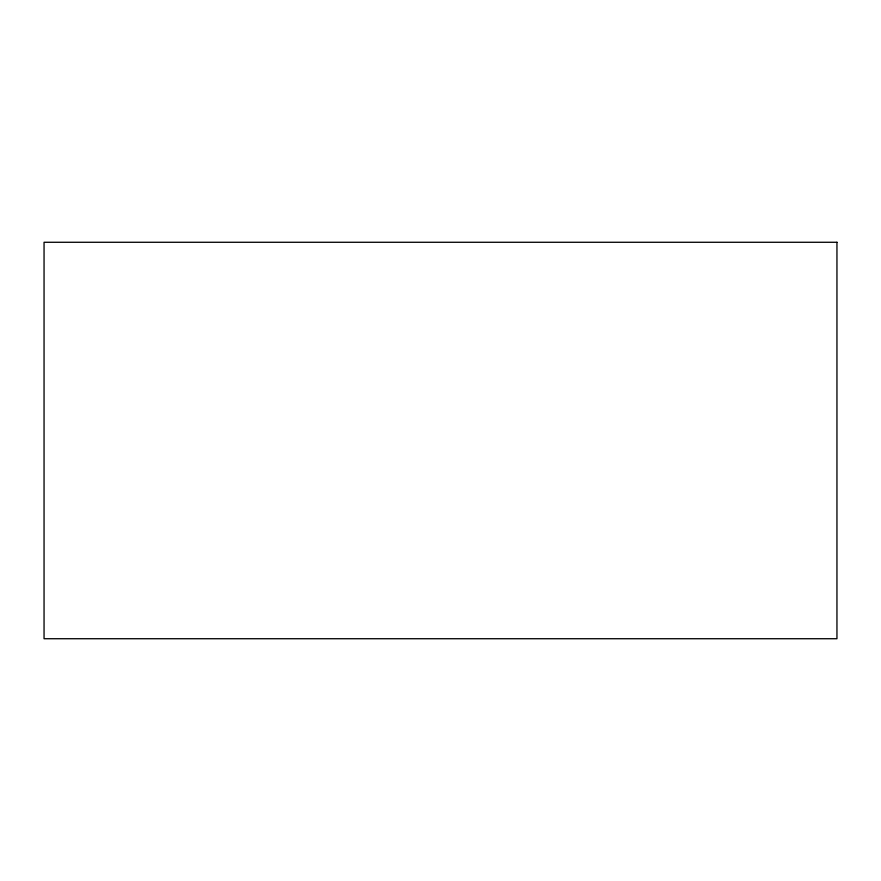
<?xml version="1.0" encoding="UTF-8"?>
<svg xmlns="http://www.w3.org/2000/svg" width="881" height="881" viewBox="0 0 881 881"><rect width="100%" height="100%" fill="white"/><g stroke="black" fill="none" stroke-linecap="round" stroke-linejoin="round"><path stroke-width="1.32" d="M836.95 242.275L44.05 242.275L44.05 638.725L836.95 638.725L836.95 242.275"/></g></svg>
